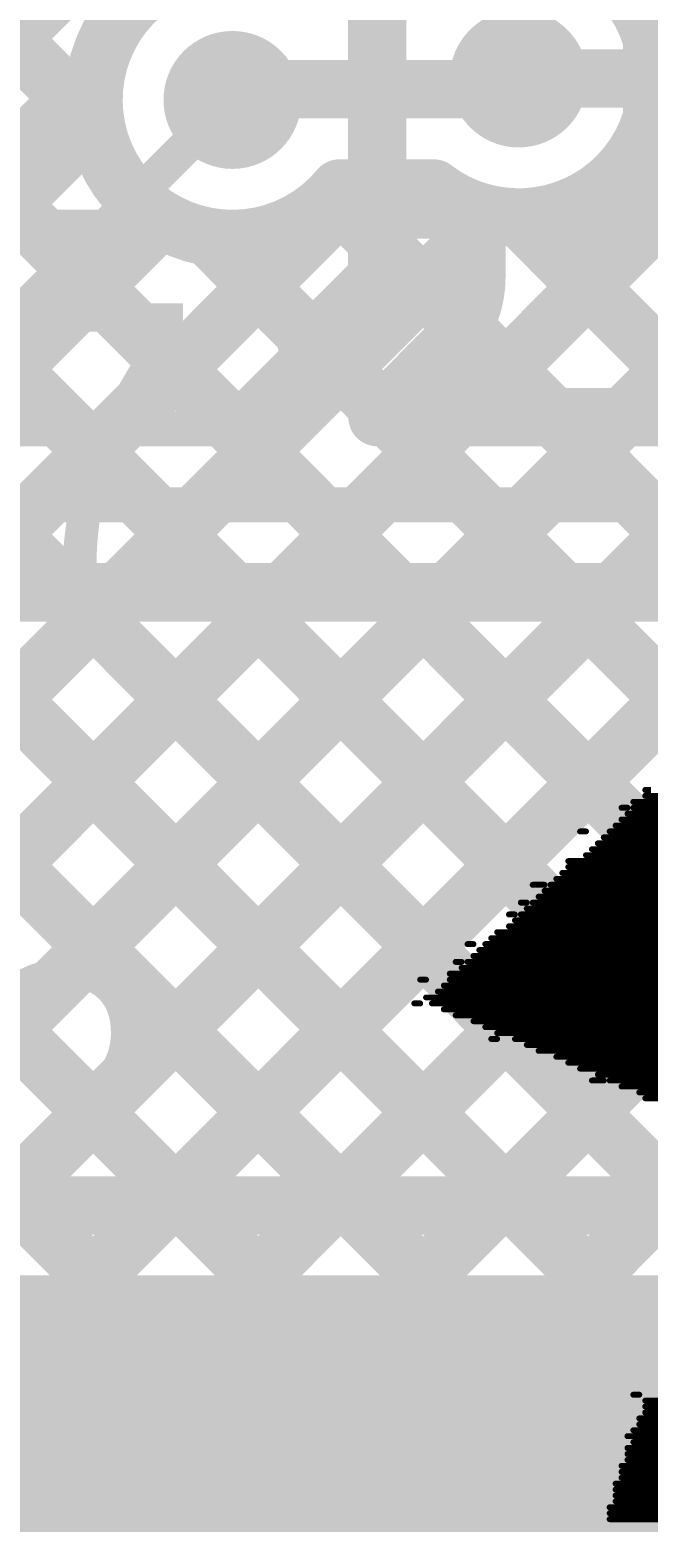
# Model space of a CAD drawing. Header units: millimetres. Extents: x -0.26 to 2.84, y -0.09 to 2.43.
# Drawn here: x 1.1194 to 1.2254, y 1.4018 to 1.6573 of the extents above; entities that cross this region are included whole.
import ezdxf

# ---------------------------------------------------------------- set-up
doc = ezdxf.new("R2010")
doc.units = ezdxf.units.MM
doc.header["$MEASUREMENT"] = 0
for name, color, linetype in [('BottomLayer', 5, 'Continuous'), ('BottomOverlay', 54, 'Continuous'), ('TopLayer', 1, 'Continuous'), ('TopOverlay', 2, 'Continuous'), ('TopPaste', 8, 'Continuous'), ('TopSolder', 216, 'Continuous'), ('ViaHoleLayer', 16, 'Continuous')]:
    doc.layers.add(name, color=color, linetype=linetype)
doc.styles.add('Arial', font='', dxfattribs={"height": 0.2})
doc.styles.get('Arial').set_extended_font_data('Arial')

# ---------------------------------------------------------------- blocks, each defined once
blk = doc.blocks.new('SOP_8_208____4')
at = {"layer": 'TopLayer'}
blk.add_hatch(color=1, dxfattribs=at).paths.add_polyline_path([(-0.17362, 0.08701), (-0.11024, 0.08701), (-0.11024, 0.06299), (-0.17362, 0.06299)])
at = {"layer": 'TopPaste'}
blk.add_hatch(color=8, dxfattribs=at).paths.add_polyline_path([(-0.17362, 0.08701), (-0.11024, 0.08701), (-0.11024, 0.06299), (-0.17362, 0.06299)])
at = {"layer": 'TopSolder'}
blk.add_hatch(color=216, dxfattribs=at).paths.add_polyline_path([(-0.17762, 0.09101), (-0.10624, 0.09101), (-0.10624, 0.05899), (-0.17762, 0.05899)])
at = {"layer": 'TopOverlay', "const_width": 0.005}
for points in [[(-0.05012, 0.09995), (-0.07768, 0.09995)], [(0.0398, 0.09995), (-0.03894, 0.09995)]]:
    blk.add_lwpolyline(points, dxfattribs=at)
at = {"layer": 'TopOverlay', "const_width": 0.0025}
for points in [[(-0.07893, 0.09995, 1), (-0.07643, 0.09995, 1)], [(-0.05137, 0.09995, 1), (-0.04887, 0.09995, 1)], [(-0.04019, 0.09995, 1), (-0.03769, 0.09995, 1)]]:
    blk.add_lwpolyline(points, format="xyb", close=True, dxfattribs=at)
blk = doc.blocks.new('SOIC_8_74')
at = {"layer": 'TopLayer'}
for points in [[(-0.07579, 0.08681), (-0.07579, 0.06319), (-0.13681, 0.06319), (-0.13681, 0.08681)], [(0.13681, 0.08681), (0.13681, 0.06319), (0.07579, 0.06319), (0.07579, 0.08681)], [(-0.07579, 0.03681), (-0.07579, 0.01319), (-0.13681, 0.01319), (-0.13681, 0.03681)], [(0.13681, 0.03681), (0.13681, 0.01319), (0.07579, 0.01319), (0.07579, 0.03681)], [(-0.07579, -0.01319), (-0.07579, -0.03681), (-0.13681, -0.03681), (-0.13681, -0.01319)], [(0.13681, -0.01319), (0.13681, -0.03681), (0.07579, -0.03681), (0.07579, -0.01319)], [(-0.07579, -0.06319), (-0.07579, -0.08681), (-0.13681, -0.08681), (-0.13681, -0.06319)], [(0.13681, -0.06319), (0.13681, -0.08681), (0.07579, -0.08681), (0.07579, -0.06319)]]:
    blk.add_hatch(color=1, dxfattribs=at).paths.add_polyline_path(points)
at = {"layer": 'TopPaste'}
for points in [[(-0.07579, 0.08681), (-0.07579, 0.06319), (-0.13681, 0.06319), (-0.13681, 0.08681)], [(0.13681, 0.08681), (0.13681, 0.06319), (0.07579, 0.06319), (0.07579, 0.08681)], [(-0.07579, 0.03681), (-0.07579, 0.01319), (-0.13681, 0.01319), (-0.13681, 0.03681)], [(0.13681, 0.03681), (0.13681, 0.01319), (0.07579, 0.01319), (0.07579, 0.03681)], [(-0.07579, -0.01319), (-0.07579, -0.03681), (-0.13681, -0.03681), (-0.13681, -0.01319)], [(0.13681, -0.01319), (0.13681, -0.03681), (0.07579, -0.03681), (0.07579, -0.01319)], [(-0.07579, -0.06319), (-0.07579, -0.08681), (-0.13681, -0.08681), (-0.13681, -0.06319)], [(0.13681, -0.06319), (0.13681, -0.08681), (0.07579, -0.08681), (0.07579, -0.06319)]]:
    blk.add_hatch(color=8, dxfattribs=at).paths.add_polyline_path(points)
at = {"layer": 'TopSolder'}
for points in [[(-0.07179, 0.09081), (-0.07179, 0.05919), (-0.14081, 0.05919), (-0.14081, 0.09081)], [(0.14081, 0.09081), (0.14081, 0.05919), (0.07179, 0.05919), (0.07179, 0.09081)], [(-0.07179, 0.04081), (-0.07179, 0.00919), (-0.14081, 0.00919), (-0.14081, 0.04081)], [(0.14081, 0.04081), (0.14081, 0.00919), (0.07179, 0.00919), (0.07179, 0.04081)], [(-0.07179, -0.00919), (-0.07179, -0.04081), (-0.14081, -0.04081), (-0.14081, -0.00919)], [(0.14081, -0.00919), (0.14081, -0.04081), (0.07179, -0.04081), (0.07179, -0.00919)], [(-0.07179, -0.05919), (-0.07179, -0.09081), (-0.14081, -0.09081), (-0.14081, -0.05919)], [(0.14081, -0.05919), (0.14081, -0.09081), (0.07179, -0.09081), (0.07179, -0.05919)]]:
    blk.add_hatch(color=216, dxfattribs=at).paths.add_polyline_path(points)
at = {"layer": 'TopOverlay'}
for points, const_width in [([(-0.1216, 0.1, 1), (-0.1344, 0.1, 1)], 0.01), ([(-0.1369, 0.1, 1), (-0.1319, 0.1, 1)], 0.005), ([(-0.1241, 0.1, 1), (-0.1191, 0.1, 1)], 0.005), ([(-0.07325, 0.099, 1), (-0.07075, 0.099, 1)], 0.0025), ([(0.06475, 0.099, 1), (0.06725, 0.099, 1)], 0.0025), ([(-0.07325, -0.099, 1), (-0.07075, -0.099, 1)], 0.0025), ([(0.06475, -0.099, 1), (0.06725, -0.099, 1)], 0.0025)]:
    blk.add_lwpolyline(points, format="xyb", close=True, dxfattribs=dict(at, const_width=const_width))
at = {"layer": 'TopOverlay', "const_width": 0.005}
for points in [[(-0.072, 0.099), (0.066, 0.099)], [(-0.072, -0.099), (0.066, -0.099)]]:
    blk.add_lwpolyline(points, dxfattribs=at)

msp = doc.modelspace()

# ---------------------------------------------------------------- hatches: boundary and pattern name
at = {"layer": 'BottomLayer'}
h = msp.add_hatch(color=5, dxfattribs=at)
edge = h.paths.add_edge_path()
edge.add_arc((1.20325, 1.649), 0.01181, 0, 360)
h = msp.add_hatch(color=5, dxfattribs=at)
edge = h.paths.add_edge_path()
edge.add_arc((1.15417, 1.64533), 0.01181, 0, 360)
at = {"layer": 'TopLayer'}
h = msp.add_hatch(color=1, dxfattribs=at)
edge = h.paths.add_edge_path()
edge.add_arc((1.20325, 1.649), 0.01181, 0, 360)
h = msp.add_hatch(color=1, dxfattribs=at)
edge = h.paths.add_edge_path()
edge.add_arc((1.15417, 1.64533), 0.01181, 0, 360)
msp.add_hatch(color=1, dxfattribs=at).paths.add_polyline_path([(1.033, 1.4), (1.362, 1.4), (1.362, 1.444), (1.033, 1.444)])
at = {"layer": 'ViaHoleLayer'}
h = msp.add_hatch(color=16, dxfattribs=at)
edge = h.paths.add_edge_path()
edge.add_arc((1.20325, 1.649), 0.00591, 0, 360)
h = msp.add_hatch(color=16, dxfattribs=at)
edge = h.paths.add_edge_path()
edge.add_arc((1.15417, 1.64533), 0.00591, 0, 360)

# ---------------------------------------------------------------- linework, layer by layer
at = {"layer": 'BottomLayer'}
for points, const_width in [([(1.00495, 1.767), (1.13072, 1.64123)], 0.01), ([(1.1007, 1.6403), (1.14015, 1.67976)], 0.01), ([(1.2267, 1.65316), (1.246, 1.67247)], 0.01), ([(1.2234, 1.66169), (1.246, 1.63909)], 0.01), ([(1.20142, 1.64716), (1.20325, 1.649)], 0.01), ([(1.15417, 1.64533), (1.15601, 1.64716)], 0.01), ([(1.15601, 1.64716), (1.20142, 1.64716)], 0.01), ([(1.02781, 1.426), (1.246, 1.64418)], 0.01), ([(1.10017, 1.6435), (1.32367, 1.42)], 0.01), ([(1.094, 1.60532), (1.13061, 1.64193)], 0.01), ([(1.22221, 1.63459), (1.246, 1.6108)], 0.01), ([(1.0991, 1.55386), (1.17541, 1.63016)], 0.01), ([(1.17137, 1.62886), (1.246, 1.55424)], 0.01), ([(1.17253, 1.63016), (1.18869, 1.63016)], 0.01), ([(1.01367, 1.44014), (1.19909, 1.62556)], 0.01), ([(1.094, 1.57704), (1.14189, 1.62493)], 0.01), ([(1.20333, 1.62519), (1.246, 1.58252)], 0.01), ([(1.09403, 1.62136), (1.29539, 1.42)], 0.01), ([(1.15008, 1.62187), (1.246, 1.52595)], 0.01), ([(1.0501, 1.42), (1.246, 1.6159)], 0.01), ([(1.094, 1.5931), (1.2671, 1.42)], 0.01), ([(1.07838, 1.42), (1.246, 1.58762)], 0.01), ([(1.094, 1.56482), (1.23882, 1.42)], 0.01), ([(1.10667, 1.42), (1.246, 1.55933)], 0.01), ([(1.032, 1.54196), (1.15396, 1.42)], 0.01), ([(1.09755, 1.53298), (1.21053, 1.42)], 0.01), ([(1.13495, 1.42), (1.246, 1.53105)], 0.01), ([(1.08076, 1.52149), (1.18225, 1.42)], 0.01), ([(1.032, 1.51368), (1.12568, 1.42)], 0.01), ([(1.16324, 1.42), (1.24728, 1.50404)], 0.01), ([(1.19152, 1.42), (1.25863, 1.48711)], 0.01), ([(1.21981, 1.42), (1.27278, 1.47297)], 0.01), ([(1.03381, 1.42), (1.73784, 1.42)], 0.01), ([(1.02428, 1.397), (1.744, 1.397)], 0.022)]:
    msp.add_lwpolyline(points, dxfattribs=dict(at, const_width=const_width))
at = {"layer": 'BottomLayer', "const_width": 0.01}
for points in [[(1.18489, 1.66416, -0.703099), (1.22706, 1.649)], [(1.17253, 1.63016, -2.360363), (1.16874, 1.66416)], [(1.22706, 1.649, -0.623132), (1.18869, 1.63016)]]:
    msp.add_lwpolyline(points, format="xyb", dxfattribs=at)
at = {"layer": 'BottomLayer', "const_width": 0.005}
for points in [[(1.2209, 1.66169, 1), (1.2259, 1.66169, 1)], [(1.2242, 1.65316, 1), (1.2292, 1.65316, 1)], [(1.20075, 1.649, 1), (1.20575, 1.649, 1)], [(1.22456, 1.649, 1), (1.22956, 1.649, 1)], [(1.22456, 1.649, 1), (1.22956, 1.649, 1)], [(1.15351, 1.64716, 1), (1.15851, 1.64716, 1)], [(1.15351, 1.64716, 1), (1.15851, 1.64716, 1)], [(1.19892, 1.64716, 1), (1.20392, 1.64716, 1)], [(1.19892, 1.64716, 1), (1.20392, 1.64716, 1)], [(1.15167, 1.64533, 1), (1.15667, 1.64533, 1)], [(1.12811, 1.64193, 1), (1.13311, 1.64193, 1)], [(1.12822, 1.64123, 1), (1.13322, 1.64123, 1)], [(1.21971, 1.63459, 1), (1.22471, 1.63459, 1)], [(1.16887, 1.62886, 1), (1.17387, 1.62886, 1)], [(1.17003, 1.63016, 1), (1.17503, 1.63016, 1)], [(1.17003, 1.63016, 1), (1.17503, 1.63016, 1)], [(1.17291, 1.63016, 1), (1.17791, 1.63016, 1)], [(1.18619, 1.63016, 1), (1.19119, 1.63016, 1)], [(1.18619, 1.63016, 1), (1.19119, 1.63016, 1)], [(1.13939, 1.62493, 1), (1.14439, 1.62493, 1)], [(1.19659, 1.62556, 1), (1.20159, 1.62556, 1)], [(1.20083, 1.62519, 1), (1.20583, 1.62519, 1)], [(1.14758, 1.62187, 1), (1.15258, 1.62187, 1)], [(1.12318, 1.42, 1), (1.12818, 1.42, 1)], [(1.13245, 1.42, 1), (1.13745, 1.42, 1)], [(1.15146, 1.42, 1), (1.15646, 1.42, 1)], [(1.16074, 1.42, 1), (1.16574, 1.42, 1)], [(1.17975, 1.42, 1), (1.18475, 1.42, 1)], [(1.18902, 1.42, 1), (1.19402, 1.42, 1)], [(1.20803, 1.42, 1), (1.21303, 1.42, 1)], [(1.21731, 1.42, 1), (1.22231, 1.42, 1)]]:
    msp.add_lwpolyline(points, format="xyb", close=True, dxfattribs=at)
at = {"layer": 'BottomOverlay', "const_width": 0.00102}
for points in [[(1.22494, 1.52715), (1.22595, 1.52715)], [(1.22494, 1.52614), (1.34577, 1.52614)], [(1.22088, 1.52411), (1.22189, 1.52411)], [(1.22189, 1.52309), (1.34171, 1.52309)], [(1.22291, 1.52512), (1.34374, 1.52512)], [(1.22291, 1.52411), (1.34272, 1.52411)], [(1.21986, 1.52106), (1.33663, 1.52106)], [(1.22088, 1.52208), (1.33866, 1.52208)], [(1.21377, 1.52005), (1.21479, 1.52005)], [(1.21682, 1.51801), (1.33765, 1.51801)], [(1.21783, 1.51903), (1.33562, 1.51903)], [(1.21885, 1.52005), (1.33663, 1.52005)], [(1.21479, 1.51598), (1.33866, 1.51598)], [(1.2158, 1.517), (1.33765, 1.517)], [(1.21072, 1.51294), (1.34272, 1.51294)], [(1.21174, 1.51497), (1.34171, 1.51497)], [(1.21174, 1.51395), (1.34171, 1.51395)], [(1.20565, 1.51091), (1.20768, 1.51091)], [(1.20869, 1.51091), (1.34475, 1.51091)], [(1.20971, 1.51192), (1.34374, 1.51192)], [(1.20362, 1.50786), (1.20463, 1.50786)], [(1.20565, 1.50786), (1.3478, 1.50786)], [(1.20666, 1.50888), (1.3478, 1.50888)], [(1.20768, 1.50989), (1.34577, 1.50989)], [(1.20159, 1.50583), (1.2026, 1.50583)], [(1.20362, 1.50583), (1.35085, 1.50583)], [(1.20463, 1.50685), (1.34983, 1.50685)], [(1.19955, 1.50278), (1.35389, 1.50278)], [(1.20159, 1.5038), (1.35592, 1.5038)], [(1.2026, 1.50481), (1.35288, 1.50481)], [(1.19448, 1.50075), (1.19549, 1.50075)], [(1.19752, 1.50075), (1.35694, 1.50075)], [(1.19854, 1.50177), (1.35592, 1.50177)], [(1.19245, 1.49771), (1.19346, 1.49771)], [(1.19448, 1.49771), (1.35998, 1.49771)], [(1.19549, 1.49872), (1.35897, 1.49872)], [(1.19651, 1.49974), (1.35897, 1.49974)], [(1.18635, 1.49466), (1.18737, 1.49466)], [(1.19143, 1.49568), (1.36303, 1.49568)], [(1.19143, 1.49466), (1.36405, 1.49466)], [(1.19346, 1.49669), (1.361, 1.49669)], [(1.1894, 1.49263), (1.36608, 1.49263)], [(1.19042, 1.49365), (1.36506, 1.49365)], [(1.18534, 1.4906), (1.18635, 1.4906)], [(1.18737, 1.49161), (1.36709, 1.49161)], [(1.18839, 1.4906), (1.36811, 1.4906)], [(1.19042, 1.48958), (1.36912, 1.48958)], [(1.19245, 1.48857), (1.37014, 1.48857)], [(1.19549, 1.48755), (1.37115, 1.48755)], [(1.19752, 1.48654), (1.37217, 1.48654)], [(1.19854, 1.48451), (1.19955, 1.48451)], [(1.19955, 1.48552), (1.37318, 1.48552)], [(1.2026, 1.48451), (1.37522, 1.48451)], [(1.20463, 1.48349), (1.37623, 1.48349)], [(1.20666, 1.48248), (1.37725, 1.48248)], [(1.20971, 1.48146), (1.37826, 1.48146)], [(1.21174, 1.48045), (1.37928, 1.48045)], [(1.21377, 1.47943), (1.38029, 1.47943)], [(1.2158, 1.4774), (1.21783, 1.4774)], [(1.21682, 1.47841), (1.38131, 1.47841)], [(1.21885, 1.4774), (1.38232, 1.4774)], [(1.22088, 1.47638), (1.38334, 1.47638)], [(1.22392, 1.47537), (1.38537, 1.47537)], [(1.22494, 1.47435), (1.38638, 1.47435)], [(1.22291, 1.42358), (1.22392, 1.42358)], [(1.22494, 1.42257), (1.24829, 1.42257)], [(1.22494, 1.42155), (1.24829, 1.42155)], [(1.22494, 1.42054), (1.24728, 1.42054)], [(1.22392, 1.41952), (1.24829, 1.41952)], [(1.22392, 1.41851), (1.24626, 1.41851)], [(1.22189, 1.41648), (1.24525, 1.41648)], [(1.22291, 1.41749), (1.24728, 1.41749)], [(1.22291, 1.41546), (1.24525, 1.41546)], [(1.22189, 1.41445), (1.24525, 1.41445)], [(1.22189, 1.41343), (1.24423, 1.41343)], [(1.22088, 1.4114), (1.24423, 1.4114)], [(1.22088, 1.41038), (1.24322, 1.41038)], [(1.22189, 1.41241), (1.24423, 1.41241)], [(1.21986, 1.40835), (1.24322, 1.40835)], [(1.22088, 1.40937), (1.24322, 1.40937)], [(1.21986, 1.40734), (1.2422, 1.40734)], [(1.21986, 1.40632), (1.2422, 1.40632)], [(1.21986, 1.40531), (1.2422, 1.40531)], [(1.21885, 1.40429), (1.24119, 1.40429)], [(1.21885, 1.40328), (1.24119, 1.40328)], [(1.21885, 1.40226), (1.24119, 1.40226)]]:
    msp.add_lwpolyline(points, dxfattribs=at)
at = {"layer": 'BottomOverlay', "const_width": 0.000508}
for points in [[(1.22469, 1.52715, 1), (1.22519, 1.52715, 1)], [(1.22469, 1.52614, 1), (1.22519, 1.52614, 1)], [(1.22062, 1.52411, 1), (1.22113, 1.52411, 1)], [(1.22164, 1.52411, 1), (1.22215, 1.52411, 1)], [(1.22164, 1.52309, 1), (1.22215, 1.52309, 1)], [(1.22265, 1.52512, 1), (1.22316, 1.52512, 1)], [(1.22265, 1.52411, 1), (1.22316, 1.52411, 1)], [(1.21961, 1.52106, 1), (1.22012, 1.52106, 1)], [(1.22062, 1.52208, 1), (1.22113, 1.52208, 1)], [(1.21352, 1.52005, 1), (1.21402, 1.52005, 1)], [(1.21453, 1.52005, 1), (1.21504, 1.52005, 1)], [(1.21656, 1.51801, 1), (1.21707, 1.51801, 1)], [(1.21758, 1.51903, 1), (1.21809, 1.51903, 1)], [(1.21859, 1.52005, 1), (1.2191, 1.52005, 1)], [(1.21453, 1.51598, 1), (1.21504, 1.51598, 1)], [(1.21555, 1.517, 1), (1.21605, 1.517, 1)], [(1.21047, 1.51294, 1), (1.21098, 1.51294, 1)], [(1.21149, 1.51497, 1), (1.21199, 1.51497, 1)], [(1.21149, 1.51395, 1), (1.21199, 1.51395, 1)], [(1.20539, 1.51091, 1), (1.2059, 1.51091, 1)], [(1.20742, 1.51091, 1), (1.20793, 1.51091, 1)], [(1.20844, 1.51091, 1), (1.20895, 1.51091, 1)], [(1.20945, 1.51192, 1), (1.20996, 1.51192, 1)], [(1.20336, 1.50786, 1), (1.20387, 1.50786, 1)], [(1.20438, 1.50786, 1), (1.20489, 1.50786, 1)], [(1.20539, 1.50786, 1), (1.2059, 1.50786, 1)], [(1.20641, 1.50888, 1), (1.20692, 1.50888, 1)], [(1.20742, 1.50989, 1), (1.20793, 1.50989, 1)], [(1.20133, 1.50583, 1), (1.20184, 1.50583, 1)], [(1.20235, 1.50583, 1), (1.20285, 1.50583, 1)], [(1.20336, 1.50583, 1), (1.20387, 1.50583, 1)], [(1.20438, 1.50685, 1), (1.20489, 1.50685, 1)], [(1.1993, 1.50278, 1), (1.19981, 1.50278, 1)], [(1.20133, 1.5038, 1), (1.20184, 1.5038, 1)], [(1.20235, 1.50481, 1), (1.20285, 1.50481, 1)], [(1.19422, 1.50075, 1), (1.19473, 1.50075, 1)], [(1.19524, 1.50075, 1), (1.19575, 1.50075, 1)], [(1.19727, 1.50075, 1), (1.19778, 1.50075, 1)], [(1.19829, 1.50177, 1), (1.19879, 1.50177, 1)], [(1.19219, 1.49771, 1), (1.1927, 1.49771, 1)], [(1.19321, 1.49771, 1), (1.19372, 1.49771, 1)], [(1.19422, 1.49771, 1), (1.19473, 1.49771, 1)], [(1.19524, 1.49872, 1), (1.19575, 1.49872, 1)], [(1.19625, 1.49974, 1), (1.19676, 1.49974, 1)], [(1.1861, 1.49466, 1), (1.18661, 1.49466, 1)], [(1.18712, 1.49466, 1), (1.18762, 1.49466, 1)], [(1.19118, 1.49568, 1), (1.19169, 1.49568, 1)], [(1.19118, 1.49466, 1), (1.19169, 1.49466, 1)], [(1.19321, 1.49669, 1), (1.19372, 1.49669, 1)], [(1.18915, 1.49263, 1), (1.18965, 1.49263, 1)], [(1.19016, 1.49365, 1), (1.19067, 1.49365, 1)], [(1.18509, 1.4906, 1), (1.18559, 1.4906, 1)], [(1.1861, 1.4906, 1), (1.18661, 1.4906, 1)], [(1.18712, 1.49161, 1), (1.18762, 1.49161, 1)], [(1.18813, 1.4906, 1), (1.18864, 1.4906, 1)], [(1.19016, 1.48958, 1), (1.19067, 1.48958, 1)], [(1.19219, 1.48857, 1), (1.1927, 1.48857, 1)], [(1.19524, 1.48755, 1), (1.19575, 1.48755, 1)], [(1.19727, 1.48654, 1), (1.19778, 1.48654, 1)], [(1.19829, 1.48451, 1), (1.19879, 1.48451, 1)], [(1.1993, 1.48552, 1), (1.19981, 1.48552, 1)], [(1.1993, 1.48451, 1), (1.19981, 1.48451, 1)], [(1.20235, 1.48451, 1), (1.20285, 1.48451, 1)], [(1.20438, 1.48349, 1), (1.20489, 1.48349, 1)], [(1.20641, 1.48248, 1), (1.20692, 1.48248, 1)], [(1.20945, 1.48146, 1), (1.20996, 1.48146, 1)], [(1.21149, 1.48045, 1), (1.21199, 1.48045, 1)], [(1.21352, 1.47943, 1), (1.21402, 1.47943, 1)], [(1.21555, 1.4774, 1), (1.21605, 1.4774, 1)], [(1.21656, 1.47841, 1), (1.21707, 1.47841, 1)], [(1.21758, 1.4774, 1), (1.21809, 1.4774, 1)], [(1.21859, 1.4774, 1), (1.2191, 1.4774, 1)], [(1.22062, 1.47638, 1), (1.22113, 1.47638, 1)], [(1.22367, 1.47537, 1), (1.22418, 1.47537, 1)], [(1.22469, 1.47435, 1), (1.22519, 1.47435, 1)], [(1.22265, 1.42358, 1), (1.22316, 1.42358, 1)], [(1.22367, 1.42358, 1), (1.22418, 1.42358, 1)], [(1.22469, 1.42257, 1), (1.22519, 1.42257, 1)], [(1.22469, 1.42155, 1), (1.22519, 1.42155, 1)], [(1.22469, 1.42054, 1), (1.22519, 1.42054, 1)], [(1.22367, 1.41952, 1), (1.22418, 1.41952, 1)], [(1.22367, 1.41851, 1), (1.22418, 1.41851, 1)], [(1.22164, 1.41648, 1), (1.22215, 1.41648, 1)], [(1.22265, 1.41749, 1), (1.22316, 1.41749, 1)], [(1.22265, 1.41546, 1), (1.22316, 1.41546, 1)], [(1.22164, 1.41445, 1), (1.22215, 1.41445, 1)], [(1.22164, 1.41343, 1), (1.22215, 1.41343, 1)], [(1.22062, 1.4114, 1), (1.22113, 1.4114, 1)], [(1.22062, 1.41038, 1), (1.22113, 1.41038, 1)], [(1.22164, 1.41241, 1), (1.22215, 1.41241, 1)], [(1.21961, 1.40835, 1), (1.22012, 1.40835, 1)], [(1.22062, 1.40937, 1), (1.22113, 1.40937, 1)], [(1.21961, 1.40734, 1), (1.22012, 1.40734, 1)], [(1.21961, 1.40632, 1), (1.22012, 1.40632, 1)], [(1.21961, 1.40531, 1), (1.22012, 1.40531, 1)], [(1.21859, 1.40429, 1), (1.2191, 1.40429, 1)], [(1.21859, 1.40328, 1), (1.2191, 1.40328, 1)], [(1.21859, 1.40226, 1), (1.2191, 1.40226, 1)]]:
    msp.add_lwpolyline(points, format="xyb", close=True, dxfattribs=at)
at = {"layer": 'TopLayer'}
for points, const_width in [([(1.179, 1.615), (1.179, 1.724)], 0.01), ([(1.093, 1.615), (1.15417, 1.67617)], 0.006), ([(1.20325, 1.649), (1.2568, 1.649)], 0.01), ([(1.11085, 1.602), (1.15417, 1.64533)], 0.006), ([(1.196, 1.615), (1.196, 1.62632)], 0.01), ([(1.19282, 1.591), (1.22681, 1.62499)], 0.01), ([(1.196, 1.62247), (1.19909, 1.62556)], 0.01), ([(1.20333, 1.62519), (1.23752, 1.591)], 0.01), ([(1.21311, 1.62499), (1.3005, 1.62499)], 0.01), ([(1.2211, 1.591), (1.25509, 1.62499)], 0.01), ([(1.167, 1.603), (1.179, 1.615)], 0.01), ([(1.19373, 1.60651), (1.20924, 1.591)], 0.01), ([(1.17904, 1.591), (1.191, 1.60296)], 0.01), ([(1.153, 1.589), (1.167, 1.603)], 0.006), ([(1.17904, 1.591), (1.279, 1.591)], 0.01), ([(0.79396, 1.589), (1.153, 1.589)], 0.006), ([(0.78858, 1.576), (1.279, 1.576)], 0.006), ([(1.02953, 1.456), (1.13453, 1.561)], 0.01), ([(1.05782, 1.456), (1.16282, 1.561)], 0.01), ([(1.0861, 1.456), (1.1911, 1.561)], 0.01), ([(1.09463, 1.561), (1.27279, 1.561)], 0.01), ([(1.09782, 1.561), (1.20282, 1.456)], 0.01), ([(1.11438, 1.456), (1.21938, 1.561)], 0.01), ([(1.1261, 1.561), (1.2291, 1.458)], 0.01), ([(1.14267, 1.456), (1.24767, 1.561)], 0.01), ([(1.15439, 1.561), (1.25739, 1.458)], 0.01), ([(1.17095, 1.456), (1.27437, 1.55942)], 0.01), ([(1.18267, 1.561), (1.28567, 1.458)], 0.01), ([(1.21095, 1.561), (1.31395, 1.458)], 0.01), ([(1.19924, 1.456), (1.28851, 1.54527)], 0.01), ([(1.03096, 1.543), (1.11796, 1.456)], 0.01), ([(1.09755, 1.53298), (1.17453, 1.456)], 0.01), ([(1.22952, 1.458), (1.30265, 1.53113)], 0.01), ([(1.08076, 1.52149), (1.14625, 1.456)], 0.01), ([(1.228, 1.458), (1.374, 1.458)], 0.01), ([(1.021, 1.456), (1.228, 1.456)], 0.01)]:
    msp.add_lwpolyline(points, dxfattribs=dict(at, const_width=const_width))
for points, const_width in [([(1.20075, 1.649, 1), (1.20575, 1.649, 1)], 0.005), ([(1.15267, 1.64533, 1), (1.15567, 1.64533, 1)], 0.003), ([(1.1935, 1.62632, 1), (1.1985, 1.62632, 1)], 0.005), ([(1.1935, 1.62632, 1), (1.1985, 1.62632, 1)], 0.005), ([(1.21061, 1.62733, 1), (1.21561, 1.62733, 1)], 0.005), ([(1.19659, 1.62556, 1), (1.20159, 1.62556, 1)], 0.005), ([(1.20083, 1.62519, 1), (1.20583, 1.62519, 1)], 0.005), ([(1.21061, 1.62499, 1), (1.21561, 1.62499, 1)], 0.005), ([(1.22431, 1.62499, 1), (1.22931, 1.62499, 1)], 0.005), ([(1.1935, 1.62247, 1), (1.1985, 1.62247, 1)], 0.005), ([(1.1765, 1.615, 1), (1.1815, 1.615, 1)], 0.005), ([(1.1765, 1.615, 1), (1.1815, 1.615, 1)], 0.005), ([(1.1935, 1.615, 1), (1.1985, 1.615, 1)], 0.005), ([(1.1935, 1.615, 1), (1.1985, 1.615, 1)], 0.005), ([(1.1935, 1.615, 1), (1.1985, 1.615, 1)], 0.005), ([(1.19123, 1.60651, 1), (1.19623, 1.60651, 1)], 0.005), ([(1.1645, 1.603, 1), (1.1695, 1.603, 1)], 0.005), ([(1.1885, 1.60296, 1), (1.1935, 1.60296, 1)], 0.005), ([(1.1885, 1.60296, 1), (1.1935, 1.60296, 1)], 0.005), ([(1.18852, 1.60298, 1), (1.19352, 1.60298, 1)], 0.005), ([(1.1655, 1.603, 1), (1.1685, 1.603, 1)], 0.003), ([(1.17654, 1.591, 1), (1.18154, 1.591, 1)], 0.005), ([(1.17654, 1.591, 1), (1.18154, 1.591, 1)], 0.005), ([(1.19032, 1.591, 1), (1.19532, 1.591, 1)], 0.005), ([(1.20674, 1.591, 1), (1.21174, 1.591, 1)], 0.005), ([(1.2186, 1.591, 1), (1.2236, 1.591, 1)], 0.005), ([(1.1515, 1.589, 1), (1.1545, 1.589, 1)], 0.003), ([(1.1515, 1.589, 1), (1.1545, 1.589, 1)], 0.003), ([(1.1236, 1.561, 1), (1.1286, 1.561, 1)], 0.005), ([(1.13203, 1.561, 1), (1.13703, 1.561, 1)], 0.005), ([(1.15189, 1.561, 1), (1.15689, 1.561, 1)], 0.005), ([(1.16032, 1.561, 1), (1.16532, 1.561, 1)], 0.005), ([(1.18017, 1.561, 1), (1.18517, 1.561, 1)], 0.005), ([(1.1886, 1.561, 1), (1.1936, 1.561, 1)], 0.005), ([(1.20845, 1.561, 1), (1.21345, 1.561, 1)], 0.005), ([(1.21688, 1.561, 1), (1.22188, 1.561, 1)], 0.005), ([(1.2255, 1.458, 1), (1.2305, 1.458, 1)], 0.005), ([(1.2266, 1.458, 1), (1.2316, 1.458, 1)], 0.005), ([(1.22702, 1.458, 1), (1.23202, 1.458, 1)], 0.005), ([(1.11546, 1.456, 1), (1.12046, 1.456, 1)], 0.005), ([(1.14017, 1.456, 1), (1.14517, 1.456, 1)], 0.005), ([(1.14375, 1.456, 1), (1.14875, 1.456, 1)], 0.005), ([(1.16845, 1.456, 1), (1.17345, 1.456, 1)], 0.005), ([(1.17203, 1.456, 1), (1.17703, 1.456, 1)], 0.005), ([(1.19674, 1.456, 1), (1.20174, 1.456, 1)], 0.005), ([(1.20032, 1.456, 1), (1.20532, 1.456, 1)], 0.005), ([(1.2255, 1.456, 1), (1.2305, 1.456, 1)], 0.005)]:
    msp.add_lwpolyline(points, format="xyb", close=True, dxfattribs=dict(at, const_width=const_width))
at = {"layer": 'TopLayer', "const_width": 0.01}
for points in [[(1.21311, 1.62733, -0.186195), (1.196, 1.62632)], [(1.196, 1.615, -0.199327), (1.191, 1.60296)], [(1.196, 1.615, -0.198912), (1.19102, 1.60298)]]:
    msp.add_lwpolyline(points, format="xyb", dxfattribs=at)

# ---------------------------------------------------------------- block references
at = {"rotation": 180}
msp.add_blockref('SOP_8_208____4', (1.11487, 1.724), dxfattribs=at)
msp.add_blockref('SOIC_8_74', (1.1713, 1.34))

# ---------------------------------------------------------------- texts
at = {"layer": 'TopOverlay', "style": 'Arial'}
for s, p in [('U7', (1.06851, 1.56551)), ('U2', (1.06251, 1.45251))]:
    msp.add_text(s, height=0.045, dxfattribs=at).set_placement(p)

doc.saveas('drawing.dxf')
